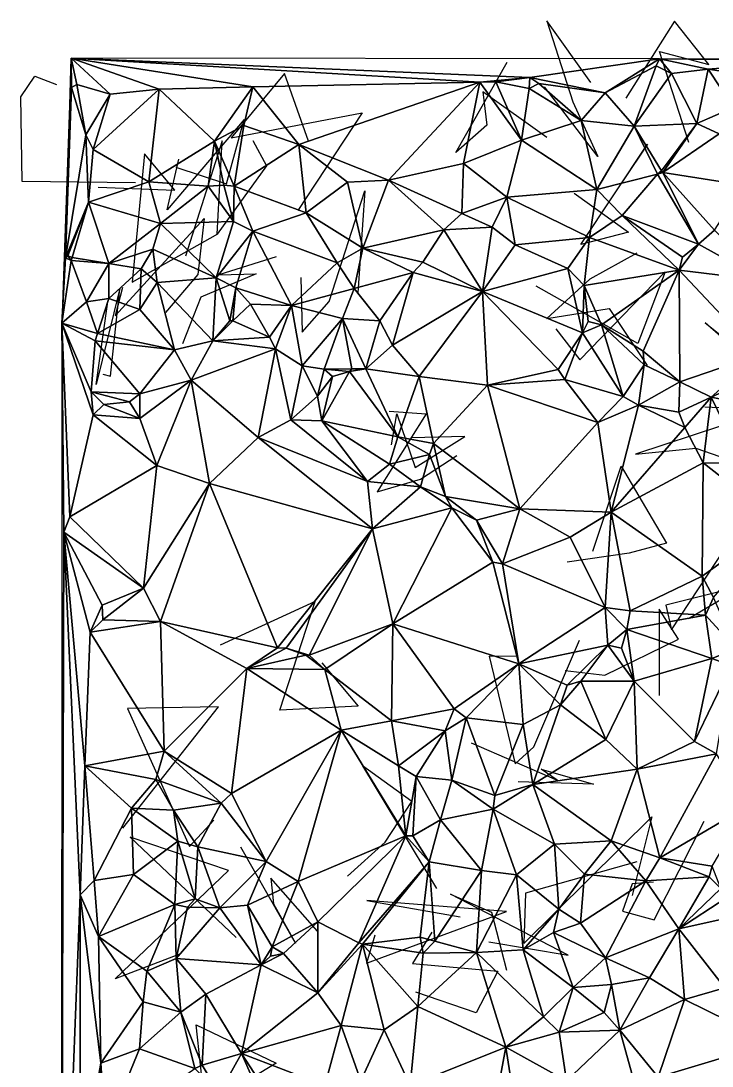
# Model space of a CAD drawing. Header units: metres. Extents: x -15.5 to 15.6, y -15.7 to 15.6.
# Drawn here: x -15.53 to -6.13, y 1.29 to 15.49 of the extents above; entities that cross this region are included whole.
import ezdxf

# ---------------------------------------------------------------- set-up
doc = ezdxf.new("R2010")
doc.units = ezdxf.units.M
doc.layers.add('CRACKS', color=1, linetype='Continuous')
doc.layers.add('STREET_MESH', color=7, linetype='Continuous')

msp = doc.modelspace()

# ---------------------------------------------------------------- linework, layer by layer
at = {"layer": 'CRACKS'}
for points in [[(-7.775, 14.655, 0.1), (-8.373, 15.493, 0.1), (-8.021, 14.392, 0.1), (-7.679, 13.652, 0.1), (-8.407, 14.595, 0.1)], [(-6.444, 13.841, 0.1), (-6.842, 15.076, 0.1), (-6.17, 14.902, 0.1), (-6.637, 15.488, 0.1), (-7.299, 14.441, 0.1)], [(-8.374, 13.91, 0.1), (-9.244, 14.527, 0.1), (-9.192, 14.076, 0.1), (-9.612, 13.705, 0.1), (-8.915, 14.933, 0.1)], [(-11.614, 13.86, 0.1), (-11.94, 14.779, 0.1), (-12.667, 13.905, 0.1), (-10.887, 14.243, 0.1), (-11.762, 12.914, 0.1)], [(-13.967, 13.291, 0.1), (-15.509, 13.309, 0.1), (-15.527, 14.461, 0.1), (-15.336, 14.74, 0.1), (-15.04, 14.629, 0.1)], [(-13.419, 13.504, 0.1), (-12.731, 13.279, 0.1), (-12.492, 14.154, 0.1), (-13.537, 12.923, 0.1), (-13.379, 13.613, 0.1)], [(-12.371, 13.868, 0.1), (-12.185, 13.523, 0.1), (-12.859, 12.595, 0.1), (-12.79, 13.864, 0.1), (-13.289, 12.294, 0.1)], [(-8.002, 13.151, 0.1), (-7.261, 12.621, 0.1), (-7.911, 12.452, 0.1), (-7.007, 13.818, 0.1), (-7.346, 13.308, 0.1)], [(-14.475, 13.232, 0.1), (-13.435, 13.194, 0.1), (-13.844, 13.685, 0.1), (-14.011, 11.943, 0.1), (-12.847, 12.597, 0.1)], [(-11.72, 12.007, 0.1), (-11.701, 11.262, 0.1), (-11.332, 11.679, 0.1), (-10.849, 13.183, 0.1), (-10.942, 11.796, 0.1)], [(-14.143, 11.871, 0.1), (-14.245, 11.485, 0.1), (-13.035, 12.808, 0.1), (-13.12, 12.046, 0.1), (-13.558, 11.529, 0.1)], [(-12.056, 12.286, 0.1), (-12.836, 12.043, 0.1), (-12.326, 12.055, 0.1), (-13.079, 11.736, 0.1), (-13.33, 11.104, 0.1)], [(-7.151, 12.337, 0.1), (-7.791, 11.982, 0.1), (-8.373, 11.448, 0.1), (-7.524, 11.584, 0.1), (-7.008, 10.807, 0.1)], [(-8.25, 11.308, 0.1), (-7.925, 10.884, 0.1), (-6.763, 12.08, 0.1), (-7.137, 11.109, 0.1), (-8.521, 11.886, 0.1)], [(-14.412, 10.691, 0.1), (-14.31, 10.664, 0.1), (-14.18, 11.855, 0.1), (-14.501, 10.552, 0.1), (-14.35, 11.644, 0.1)], [(-6.223, 10.248, 0.1), (-4.837, 10.186, 0.1), (-6.219, 11.388, 0.1), (-5.004, 10.424, 0.1), (-5.064, 10.945, 0.1)], [(-5.985, 9.993, 0.1), (-7.167, 9.604, 0.1), (-6.347, 9.685, 0.1), (-6.021, 9.572, 0.1), (-5.843, 10.84, 0.1)], [(-10.517, 10.187, 0.1), (-10.014, 10.151, 0.1), (-10.682, 9.092, 0.1), (-10.093, 9.266, 0.1), (-9.599, 9.587, 0.1)], [(-10.486, 9.732, 0.1), (-10.413, 10.152, 0.1), (-10.166, 9.421, 0.1), (-9.488, 9.846, 0.1), (-10.215, 9.827, 0.1)], [(-7.747, 8.285, 0.1), (-7.365, 9.441, 0.1), (-6.748, 8.396, 0.1), (-7.253, 8.259, 0.1), (-8.098, 8.138, 0.1)], [(-6.446, 7.372, 0.1), (-5.684, 7.819, 0.1), (-6.756, 7.551, 0.1), (-6.679, 7.218, 0.1), (-5.578, 8.89, 0.1)], [(-11.434, 6.767, 0.1), (-10.939, 6.18, 0.1), (-12.004, 6.126, 0.1), (-11.526, 7.602, 0.1), (-12.816, 7.008, 0.1)], [(-8.126, 6.664, 0.1), (-7.587, 6.602, 0.1), (-6.585, 7.088, 0.1), (-6.844, 7.498, 0.1), (-6.847, 6.325, 0.1)], [(-8.784, 6.855, 0.1), (-9.156, 6.857, 0.1), (-8.804, 5.394, 0.1), (-8.549, 5.627, 0.1), (-7.93, 7.078, 0.1)], [(-14.141, 4.522, 0.1), (-12.837, 6.169, 0.1), (-14.076, 6.147, 0.1), (-13.234, 4.271, 0.1), (-12.902, 4.631, 0.1)], [(-9.405, 5.682, 0.1), (-8.233, 5.175, 0.1), (-8.452, 5.321, 0.1), (-7.737, 5.119, 0.1), (-8.763, 5.152, 0.1)], [(-11.087, 3.869, 0.1), (-10.572, 4.329, 0.1), (-10.21, 4.882, 0.1), (-10.879, 5.367, 0.1), (-9.875, 3.699, 0.1)], [(-7.149, 4.065, 0.1), (-8.666, 3.637, 0.1), (-8.686, 2.954, 0.1), (-6.947, 4.674, 0.1), (-7.213, 3.604, 0.1)], [(-6.924, 3.786, 0.1), (-7.215, 3.765, 0.1), (-7.345, 3.393, 0.1), (-6.916, 3.277, 0.1), (-6.234, 4.615, 0.1)], [(-13.354, 2.813, 0.1), (-14.244, 2.471, 0.1), (-12.702, 3.946, 0.1), (-14.041, 4.399, 0.1), (-12.599, 3.036, 0.1)], [(-11.494, 3.12, 0.1), (-12.127, 3.843, 0.1), (-12.091, 3.494, 0.1), (-11.793, 2.958, 0.1), (-12.535, 4.262, 0.1)], [(-9.161, 2.978, 0.1), (-8.083, 2.796, 0.1), (-9.683, 3.626, 0.1), (-9.125, 3.379, 0.1), (-8.922, 2.589, 0.1)], [(-10.714, 3.067, 0.1), (-10.826, 2.685, 0.1), (-8.921, 3.39, 0.1), (-10.82, 3.538, 0.1), (-9.552, 3.314, 0.1)], [(-9.94, 3.107, 0.1), (-10.201, 2.68, 0.1), (-9.042, 2.579, 0.1), (-9.337, 2.011, 0.1), (-10.156, 2.293, 0.1)], [(-12.977, 0.043, 0.1), (-13.026, 0.76, 0.1), (-13.144, 1.846, 0.1), (-12.053, 1.329, 0.1), (-13.084, 0.701, 0.1)]]:
    msp.add_polyline3d(points, dxfattribs=at)
at = {"layer": 'STREET_MESH'}
for points in [[(-14.968, 11.385), (-14.918, 12.272), (-14.843, 14.988)], [(-14.918, 12.272), (-14.839, 14.588), (-14.843, 14.988)], [(-12.373, 14.598), (-9.287, 14.662), (-14.843, 14.988)], [(-8.607, 14.724), (-6.843, 14.979), (-14.843, 14.988)], [(-9.287, 14.662), (-8.607, 14.724), (-14.843, 14.988)], [(-14.839, 14.588), (-14.766, 14.63), (-14.843, 14.988)], [(-13.646, 14.566), (-12.373, 14.598), (-14.843, 14.988)], [(-14.766, 14.63), (-14.314, 14.497), (-14.843, 14.988)], [(-14.314, 14.497), (-13.646, 14.566), (-14.843, 14.988)], [(-8.607, 14.724), (-7.582, 14.514), (-6.843, 14.979)], [(-6.843, 14.979), (-7.582, 14.514), (-6.885, 14.883)], [(-6.68, 14.778), (-6.843, 14.979), (-6.885, 14.883)], [(-6.843, 14.979), (3.241, 14.945), (5.416, 14.96)], [(-6.181, 14.836), (-4.71, 14.953), (-6.843, 14.979)], [(-4.71, 14.953), (3.241, 14.945), (-6.843, 14.979)], [(-6.68, 14.778), (-6.181, 14.836), (-6.843, 14.979)], [(-5.764, 14.772), (-4.71, 14.953), (-6.181, 14.836)], [(-7.582, 14.514), (-7.184, 14.063), (-6.885, 14.883)], [(-7.184, 14.063), (-6.68, 14.778), (-6.885, 14.883)], [(-6.335, 14.098), (-6.68, 14.778), (-7.184, 14.063)], [(-6.68, 14.778), (-6.335, 14.098), (-6.181, 14.836)], [(-6.335, 14.098), (-5.833, 14.316), (-6.181, 14.836)], [(-5.833, 14.316), (-5.764, 14.772), (-6.181, 14.836)], [(-12.373, 14.598), (-11.745, 13.813), (-9.287, 14.662)], [(-11.745, 13.813), (-10.527, 13.327), (-9.287, 14.662)], [(-10.527, 13.327), (-9.508, 13.554), (-9.287, 14.662)], [(-9.508, 13.554), (-8.719, 13.87), (-9.287, 14.662)], [(-9.069, 14.666), (-8.607, 14.724), (-9.287, 14.662)], [(-8.719, 13.87), (-9.069, 14.666), (-9.287, 14.662)], [(-9.069, 14.666), (-8.612, 14.575), (-8.607, 14.724)], [(-8.612, 14.575), (-9.069, 14.666), (-8.719, 13.87)], [(-8.612, 14.575), (-8.484, 14.641), (-8.607, 14.724)], [(-8.484, 14.641), (-8.612, 14.575), (-7.906, 14.137)], [(-8.607, 14.724), (-8.484, 14.641), (-7.582, 14.514)], [(-7.582, 14.514), (-8.484, 14.641), (-7.906, 14.137)], [(-14.644, 13.942), (-14.839, 14.588), (-14.918, 12.272)], [(-14.839, 14.588), (-14.644, 13.942), (-14.766, 14.63)], [(-14.644, 13.942), (-14.314, 14.497), (-14.766, 14.63)], [(-14.314, 14.497), (-14.644, 13.942), (-14.543, 13.747)], [(-13.786, 13.306), (-13.646, 14.566), (-14.543, 13.747)], [(-13.646, 14.566), (-14.314, 14.497), (-14.543, 13.747)], [(-13.786, 13.306), (-12.895, 13.858), (-13.646, 14.566)], [(-13.646, 14.566), (-12.895, 13.858), (-12.373, 14.598)], [(-12.895, 13.858), (-12.495, 14.072), (-12.373, 14.598)], [(-12.495, 14.072), (-11.745, 13.813), (-12.373, 14.598)], [(-8.612, 14.575), (-8.719, 13.87), (-7.906, 14.137)], [(-7.184, 14.063), (-7.582, 14.514), (-7.906, 14.137)], [(-5.833, 14.316), (-6.335, 14.098), (-6.031, 13.959)], [(-12.895, 13.858), (-12.625, 13.246), (-12.495, 14.072)], [(-12.625, 13.246), (-11.745, 13.813), (-12.495, 14.072)], [(-8.719, 13.87), (-7.695, 13.202), (-7.906, 14.137)], [(-7.695, 13.202), (-7.184, 14.063), (-7.906, 14.137)], [(-6.816, 13.455), (-6.335, 14.098), (-7.184, 14.063)], [(-6.335, 14.098), (-6.816, 13.455), (-6.795, 13.434)], [(-6.335, 14.098), (-6.795, 13.434), (-6.031, 13.959)], [(-14.607, 13.027), (-14.644, 13.942), (-14.918, 12.272)], [(-14.644, 13.942), (-14.607, 13.027), (-14.543, 13.747)], [(-7.695, 13.202), (-6.868, 13.408), (-7.184, 14.063)], [(-6.868, 13.408), (-6.816, 13.455), (-7.184, 14.063)], [(-6.795, 13.434), (-5.701, 13.26), (-6.031, 13.959)], [(-12.895, 13.858), (-13.786, 13.306), (-12.978, 13.247)], [(-12.766, 13.262), (-12.895, 13.858), (-12.978, 13.247)], [(-12.895, 13.858), (-12.766, 13.262), (-12.625, 13.246)], [(-12.625, 13.246), (-11.648, 12.882), (-11.745, 13.813)], [(-11.648, 12.882), (-11.084, 13.299), (-11.745, 13.813)], [(-11.084, 13.299), (-10.527, 13.327), (-11.745, 13.813)], [(-8.92, 13.095), (-8.719, 13.87), (-9.508, 13.554)], [(-7.695, 13.202), (-8.719, 13.87), (-8.92, 13.095)], [(-14.607, 13.027), (-13.786, 13.306), (-14.543, 13.747)], [(-10.527, 13.327), (-9.53, 12.877), (-9.508, 13.554)], [(-9.53, 12.877), (-8.92, 13.095), (-9.508, 13.554)], [(-6.868, 13.408), (-7.695, 13.202), (-7.351, 12.846)], [(-6.311, 12.459), (-6.868, 13.408), (-7.351, 12.846)], [(-6.816, 13.455), (-6.868, 13.408), (-6.795, 13.434)], [(-6.868, 13.408), (-6.311, 12.459), (-6.795, 13.434)], [(-6.311, 12.459), (-6.093, 12.647), (-6.795, 13.434)], [(-6.093, 12.647), (-5.701, 13.26), (-6.795, 13.434)], [(-13.626, 12.741), (-13.786, 13.306), (-14.607, 13.027)], [(-13.786, 13.306), (-13.626, 12.741), (-12.978, 13.247)], [(-13.626, 12.741), (-12.633, 12.768), (-12.978, 13.247)], [(-12.633, 12.768), (-12.766, 13.262), (-12.978, 13.247)], [(-12.625, 13.246), (-12.766, 13.262), (-12.633, 12.768)], [(-12.374, 12.635), (-12.625, 13.246), (-12.633, 12.768)], [(-12.374, 12.635), (-11.648, 12.882), (-12.625, 13.246)], [(-11.648, 12.882), (-10.875, 12.403), (-11.084, 13.299)], [(-10.875, 12.403), (-10.527, 13.327), (-11.084, 13.299)], [(-10.527, 13.327), (-10.875, 12.403), (-9.775, 12.653)], [(-9.53, 12.877), (-10.527, 13.327), (-9.775, 12.653)], [(-9.53, 12.877), (-9.118, 12.688), (-8.92, 13.095)], [(-9.118, 12.688), (-8.806, 12.45), (-8.92, 13.095)], [(-7.794, 12.549), (-7.695, 13.202), (-8.92, 13.095)], [(-8.806, 12.45), (-7.794, 12.549), (-8.92, 13.095)], [(-7.695, 13.202), (-7.794, 12.549), (-7.351, 12.846)], [(-14.607, 13.027), (-14.918, 12.272), (-14.889, 12.3)], [(-14.828, 12.276), (-14.607, 13.027), (-14.889, 12.3)], [(-14.607, 13.027), (-14.828, 12.276), (-14.33, 12.197)], [(-13.626, 12.741), (-14.607, 13.027), (-14.33, 12.197)], [(-12.374, 12.635), (-11.227, 12.205), (-11.648, 12.882)], [(-11.227, 12.205), (-10.875, 12.403), (-11.648, 12.882)], [(-9.118, 12.688), (-9.53, 12.877), (-9.775, 12.653)], [(-7.794, 12.549), (-6.574, 12.106), (-7.351, 12.846)], [(-6.528, 12.282), (-6.311, 12.459), (-7.351, 12.846)], [(-6.574, 12.106), (-6.528, 12.282), (-7.351, 12.846)], [(-13.731, 12.389), (-13.626, 12.741), (-14.33, 12.197)], [(-13.626, 12.741), (-13.731, 12.389), (-12.869, 11.999)], [(-13.626, 12.741), (-12.869, 11.999), (-12.633, 12.768)], [(-12.869, 11.999), (-12.374, 12.635), (-12.633, 12.768)], [(-10.875, 12.403), (-10.058, 12.214), (-9.775, 12.653)], [(-10.058, 12.214), (-9.25, 11.814), (-9.775, 12.653)], [(-9.25, 11.814), (-9.118, 12.688), (-9.775, 12.653)], [(-9.118, 12.688), (-9.25, 11.814), (-8.806, 12.45)], [(-6.093, 12.647), (-6.311, 12.459), (-5.42, 11.966)], [(-12.374, 12.635), (-12.869, 11.999), (-12.602, 11.867)], [(-11.848, 11.626), (-12.374, 12.635), (-12.602, 11.867)], [(-11.848, 11.626), (-11.227, 12.205), (-12.374, 12.635)], [(-8.806, 12.45), (-8.088, 12.129), (-7.794, 12.549)], [(-8.088, 12.129), (-7.867, 11.896), (-7.794, 12.549)], [(-7.867, 11.896), (-6.574, 12.106), (-7.794, 12.549)], [(-13.892, 12.121), (-13.731, 12.389), (-14.33, 12.197)], [(-13.731, 12.389), (-13.892, 12.121), (-13.674, 11.938)], [(-12.869, 11.999), (-13.731, 12.389), (-13.674, 11.938)], [(-11.227, 12.205), (-10.993, 11.855), (-10.875, 12.403)], [(-10.993, 11.855), (-10.192, 12.073), (-10.875, 12.403)], [(-10.192, 12.073), (-10.058, 12.214), (-10.875, 12.403)], [(-9.25, 11.814), (-8.088, 12.129), (-8.806, 12.45)], [(-6.311, 12.459), (-6.574, 12.106), (-5.42, 11.966)], [(-6.574, 12.106), (-6.311, 12.459), (-6.528, 12.282)], [(-14.968, 11.385), (-14.843, 12.236), (-14.918, 12.272)], [(-14.635, 11.675), (-14.843, 12.236), (-14.968, 11.385)], [(-14.918, 12.272), (-14.843, 12.236), (-14.889, 12.3)], [(-14.843, 12.236), (-14.828, 12.276), (-14.889, 12.3)], [(-14.828, 12.276), (-14.843, 12.236), (-14.33, 12.197)], [(-14.843, 12.236), (-14.635, 11.675), (-14.33, 12.197)], [(-14.33, 12.197), (-14.635, 11.675), (-14.331, 11.72)], [(-13.892, 12.121), (-14.33, 12.197), (-14.331, 11.72)], [(-13.911, 11.571), (-13.892, 12.121), (-14.331, 11.72)], [(-13.892, 12.121), (-13.911, 11.571), (-13.674, 11.938)], [(-10.993, 11.855), (-11.227, 12.205), (-11.848, 11.626)], [(-10.058, 12.214), (-10.192, 12.073), (-9.25, 11.814)], [(-8.088, 12.129), (-9.25, 11.814), (-7.89, 11.251)], [(-7.867, 11.896), (-8.088, 12.129), (-7.89, 11.251)], [(-6.574, 12.106), (-7.867, 11.896), (-7.631, 11.36)], [(-7.064, 11.005), (-6.574, 12.106), (-7.631, 11.36)], [(-6.574, 12.106), (-7.064, 11.005), (-6.564, 10.589)], [(-6.574, 12.106), (-5.491, 10.956), (-5.42, 11.966)], [(-5.491, 10.956), (-6.574, 12.106), (-6.564, 10.589)], [(-13.911, 11.571), (-13.438, 11.021), (-13.674, 11.938)], [(-12.914, 11.145), (-12.869, 11.999), (-13.674, 11.938)], [(-13.438, 11.021), (-12.914, 11.145), (-13.674, 11.938)], [(-12.914, 11.145), (-12.683, 11.418), (-12.869, 11.999)], [(-12.869, 11.999), (-12.683, 11.418), (-12.602, 11.867)], [(-10.192, 12.073), (-10.993, 11.855), (-10.643, 11.417)], [(-10.192, 12.073), (-10.643, 11.417), (-10.474, 11.085)], [(-10.192, 12.073), (-10.474, 11.085), (-9.25, 11.814)], [(-12.683, 11.418), (-12.644, 11.416), (-12.602, 11.867)], [(-12.644, 11.416), (-12.402, 11.641), (-12.602, 11.867)], [(-12.402, 11.641), (-11.848, 11.626), (-12.602, 11.867)], [(-10.993, 11.855), (-11.848, 11.626), (-11.153, 11.45)], [(-10.643, 11.417), (-10.993, 11.855), (-11.153, 11.45)], [(-9.25, 11.814), (-10.474, 11.085), (-10.109, 10.659)], [(-9.182, 10.542), (-9.25, 11.814), (-10.109, 10.659)], [(-9.25, 11.814), (-8.219, 10.756), (-7.89, 11.251)], [(-8.219, 10.756), (-9.25, 11.814), (-9.182, 10.542)], [(-7.814, 11.406), (-7.867, 11.896), (-7.89, 11.251)], [(-7.867, 11.896), (-7.814, 11.406), (-7.631, 11.36)], [(-14.483, 11.244), (-14.635, 11.675), (-14.968, 11.385)], [(-14.635, 11.675), (-14.483, 11.244), (-14.331, 11.72)], [(-14.483, 11.244), (-13.911, 11.571), (-14.331, 11.72)], [(-14.483, 11.244), (-13.438, 11.021), (-13.911, 11.571)], [(-12.644, 11.416), (-12.146, 11.194), (-12.402, 11.641)], [(-12.146, 11.194), (-11.848, 11.626), (-12.402, 11.641)], [(-12.146, 11.194), (-12.064, 11.037), (-11.848, 11.626)], [(-11.848, 11.626), (-12.064, 11.037), (-11.699, 10.804)], [(-11.153, 11.45), (-11.848, 11.626), (-11.699, 10.804)], [(-14.941, 8.546), (-14.968, 11.385), (-14.972, -2.91)], [(-14.515, 11.144), (-14.968, 11.385), (-14.571, 10.451)], [(-14.968, 11.385), (-14.544, 10.138), (-14.571, 10.451)], [(-14.968, 11.385), (-14.862, 8.752), (-14.544, 10.138)], [(-14.862, 8.752), (-14.968, 11.385), (-14.941, 8.546)], [(-14.483, 11.244), (-14.968, 11.385), (-14.515, 11.144)], [(-12.644, 11.416), (-12.683, 11.418), (-12.914, 11.145)], [(-12.146, 11.194), (-12.644, 11.416), (-12.914, 11.145)], [(-11.4, 10.761), (-11.153, 11.45), (-11.699, 10.804)], [(-11.4, 10.761), (-11.026, 10.766), (-11.153, 11.45)], [(-10.836, 10.766), (-10.643, 11.417), (-11.153, 11.45)], [(-11.026, 10.766), (-10.836, 10.766), (-11.153, 11.45)], [(-10.643, 11.417), (-10.836, 10.766), (-10.474, 11.085)], [(-7.631, 11.36), (-7.814, 11.406), (-7.89, 11.251)], [(-13.438, 11.021), (-14.483, 11.244), (-14.515, 11.144)], [(-8.219, 10.756), (-8.127, 10.619), (-7.89, 11.251)], [(-8.127, 10.619), (-7.334, 10.39), (-7.89, 11.251)], [(-7.334, 10.39), (-7.631, 11.36), (-7.89, 11.251)], [(-7.334, 10.39), (-7.05, 10.816), (-7.631, 11.36)], [(-7.05, 10.816), (-7.064, 11.005), (-7.631, 11.36)], [(-13.909, 10.426), (-14.515, 11.144), (-14.571, 10.451)], [(-13.909, 10.426), (-13.438, 11.021), (-14.515, 11.144)], [(-13.438, 11.021), (-13.211, 10.61), (-12.914, 11.145)], [(-13.211, 10.61), (-12.064, 11.037), (-12.914, 11.145)], [(-12.064, 11.037), (-12.146, 11.194), (-12.914, 11.145)], [(-10.474, 11.085), (-10.836, 10.766), (-10.109, 10.659)], [(-13.211, 10.61), (-13.438, 11.021), (-13.909, 10.426)], [(-12.064, 11.037), (-13.211, 10.61), (-12.3, 9.829)], [(-12.064, 11.037), (-12.3, 9.829), (-11.857, 10.07)], [(-12.064, 11.037), (-11.857, 10.07), (-11.699, 10.804)], [(-7.064, 11.005), (-7.05, 10.816), (-6.564, 10.589)], [(-6.137, 10.379), (-5.491, 10.956), (-6.564, 10.589)], [(-6.137, 10.379), (-5.485, 10.679), (-5.491, 10.956)], [(-11.857, 10.07), (-11.495, 10.391), (-11.699, 10.804)], [(-11.495, 10.391), (-11.4, 10.761), (-11.699, 10.804)], [(-7.05, 10.816), (-7.334, 10.39), (-7.126, 10.269)], [(-7.05, 10.816), (-7.126, 10.269), (-6.564, 10.589)], [(-11.4, 10.761), (-11.495, 10.391), (-11.29, 10.658)], [(-11.495, 10.391), (-11.432, 10.055), (-11.29, 10.658)], [(-11.058, 10.727), (-11.432, 10.055), (-10.398, 9.841)], [(-11.432, 10.055), (-11.058, 10.727), (-11.29, 10.658)], [(-11.058, 10.727), (-11.026, 10.766), (-11.4, 10.761)], [(-11.058, 10.727), (-11.4, 10.761), (-11.29, 10.658)], [(-10.836, 10.766), (-11.058, 10.727), (-10.398, 9.841)], [(-11.026, 10.766), (-11.058, 10.727), (-10.836, 10.766)], [(-10.836, 10.766), (-10.398, 9.841), (-10.109, 10.659)], [(-10.398, 9.841), (-9.917, 9.747), (-10.109, 10.659)], [(-9.917, 9.747), (-9.182, 10.542), (-10.109, 10.659)], [(-8.127, 10.619), (-8.219, 10.756), (-9.182, 10.542)], [(-5.485, 10.679), (-6.137, 10.379), (-5.599, 10.272)], [(-13.907, 10.087), (-13.211, 10.61), (-13.909, 10.426)], [(-13.211, 10.61), (-13.907, 10.087), (-13.678, 9.449)], [(-12.961, 9.206), (-13.211, 10.61), (-13.678, 9.449)], [(-12.3, 9.829), (-13.211, 10.61), (-12.961, 9.206)], [(-9.182, 10.542), (-9.917, 9.747), (-8.739, 8.86)], [(-7.682, 10.035), (-8.127, 10.619), (-9.182, 10.542)], [(-7.682, 10.035), (-9.182, 10.542), (-8.739, 8.86)], [(-7.334, 10.39), (-8.127, 10.619), (-7.682, 10.035)], [(-7.126, 10.269), (-6.579, 10.175), (-6.564, 10.589)], [(-6.579, 10.175), (-6.137, 10.379), (-6.564, 10.589)], [(-14.571, 10.451), (-14.544, 10.138), (-14.398, 10.277)], [(-14.051, 10.317), (-14.571, 10.451), (-14.398, 10.277)], [(-14.051, 10.317), (-13.909, 10.426), (-14.571, 10.451)], [(-14.051, 10.317), (-13.907, 10.087), (-13.909, 10.426)], [(-11.432, 10.055), (-11.495, 10.391), (-11.857, 10.07)], [(-7.126, 10.269), (-7.334, 10.39), (-7.682, 10.035)], [(-6.137, 10.379), (-6.579, 10.175), (-6.496, 9.966)], [(-6.25, 9.488), (-6.137, 10.379), (-6.496, 9.966)], [(-6.137, 10.379), (-6.25, 9.488), (-5.698, 9.477)], [(-5.599, 10.272), (-6.137, 10.379), (-5.698, 9.477)], [(-14.544, 10.138), (-13.907, 10.087), (-14.398, 10.277)], [(-13.907, 10.087), (-14.051, 10.317), (-14.398, 10.277)], [(-7.126, 10.269), (-7.682, 10.035), (-7.498, 8.814)], [(-7.126, 10.269), (-7.498, 8.814), (-6.496, 9.966)], [(-6.579, 10.175), (-7.126, 10.269), (-6.496, 9.966)], [(-14.544, 10.138), (-14.862, 8.752), (-13.678, 9.449)], [(-13.907, 10.087), (-14.544, 10.138), (-13.678, 9.449)], [(-12.3, 9.829), (-10.812, 9.233), (-11.857, 10.07)], [(-10.812, 9.233), (-11.432, 10.055), (-11.857, 10.07)], [(-10.513, 9.468), (-11.432, 10.055), (-10.812, 9.233)], [(-10.398, 9.841), (-11.432, 10.055), (-10.513, 9.468)], [(-7.498, 8.814), (-7.682, 10.035), (-8.739, 8.86)], [(-7.498, 8.814), (-6.25, 9.488), (-6.496, 9.966)], [(-10.747, 8.59), (-12.3, 9.829), (-12.961, 9.206)], [(-10.812, 9.233), (-12.3, 9.829), (-10.747, 8.59)], [(-10.398, 9.841), (-10.513, 9.468), (-9.97, 9.6)], [(-9.917, 9.747), (-10.398, 9.841), (-9.97, 9.6)], [(-9.751, 9.029), (-9.917, 9.747), (-9.97, 9.6)], [(-9.917, 9.747), (-9.751, 9.029), (-8.739, 8.86)], [(-10.513, 9.468), (-10.09, 9.159), (-9.97, 9.6)], [(-10.09, 9.159), (-9.751, 9.029), (-9.97, 9.6)], [(-14.862, 8.752), (-13.86, 7.782), (-13.678, 9.449)], [(-13.86, 7.782), (-12.961, 9.206), (-13.678, 9.449)], [(-10.09, 9.159), (-10.513, 9.468), (-10.812, 9.233)], [(-6.263, 7.947), (-6.25, 9.488), (-7.498, 8.814)], [(-6.25, 9.488), (-6.263, 7.947), (-5.227, 8.69)], [(-6.25, 9.488), (-5.227, 8.69), (-5.698, 9.477)], [(-12.961, 9.206), (-13.86, 7.782), (-13.629, 7.329)], [(-12.035, 6.974), (-12.961, 9.206), (-13.629, 7.329)], [(-12.035, 6.974), (-10.747, 8.59), (-12.961, 9.206)], [(-10.09, 9.159), (-10.812, 9.233), (-10.747, 8.59)], [(-9.666, 8.876), (-10.09, 9.159), (-10.747, 8.59)], [(-9.751, 9.029), (-10.09, 9.159), (-9.666, 8.876)], [(-9.751, 9.029), (-9.331, 8.709), (-8.739, 8.86)], [(-9.331, 8.709), (-9.751, 9.029), (-9.666, 8.876)], [(-10.47, 7.296), (-9.666, 8.876), (-10.747, 8.59)], [(-9.108, 8.135), (-9.666, 8.876), (-10.47, 7.296)], [(-9.108, 8.135), (-9.331, 8.709), (-9.666, 8.876)], [(-9.331, 8.709), (-8.978, 8.115), (-8.739, 8.86)], [(-8.978, 8.115), (-8.056, 8.478), (-8.739, 8.86)], [(-8.056, 8.478), (-7.498, 8.814), (-8.739, 8.86)], [(-8.056, 8.478), (-7.582, 7.52), (-7.498, 8.814)], [(-7.582, 7.52), (-7.239, 7.473), (-7.498, 8.814)], [(-7.239, 7.473), (-6.263, 7.947), (-7.498, 8.814)], [(-13.86, 7.782), (-14.862, 8.752), (-14.941, 8.546)], [(-8.978, 8.115), (-9.331, 8.709), (-9.108, 8.135)], [(-6.263, 7.947), (-6.105, 7.657), (-5.227, 8.69)], [(-14.72, 3.617), (-14.941, 8.546), (-14.972, -2.91)], [(-14.584, 7.187), (-14.941, 8.546), (-14.655, 5.369)], [(-14.941, 8.546), (-14.72, 3.617), (-14.655, 5.369)], [(-14.419, 7.553), (-13.86, 7.782), (-14.941, 8.546)], [(-14.419, 7.553), (-14.941, 8.546), (-14.584, 7.187)], [(-12.035, 6.974), (-11.919, 6.968), (-10.747, 8.59)], [(-10.747, 8.59), (-11.919, 6.968), (-11.605, 6.873)], [(-10.47, 7.296), (-10.747, 8.59), (-11.605, 6.873)], [(-8.056, 8.478), (-8.978, 8.115), (-7.582, 7.52)], [(-8.754, 6.756), (-9.108, 8.135), (-10.47, 7.296)], [(-8.978, 8.115), (-9.108, 8.135), (-8.754, 6.756)], [(-8.978, 8.115), (-8.754, 6.756), (-7.582, 7.52)], [(-6.263, 7.947), (-7.239, 7.473), (-6.218, 7.415)], [(-6.105, 7.657), (-6.263, 7.947), (-6.218, 7.415)], [(-13.86, 7.782), (-14.419, 7.553), (-14.41, 7.354)], [(-13.86, 7.782), (-14.41, 7.354), (-13.629, 7.329)], [(-14.41, 7.354), (-14.419, 7.553), (-14.584, 7.187)], [(-5.799, 6.959), (-6.105, 7.657), (-6.218, 7.415)], [(-8.754, 6.756), (-7.546, 7.01), (-7.582, 7.52)], [(-7.284, 7.22), (-7.239, 7.473), (-7.582, 7.52)], [(-7.546, 7.01), (-7.284, 7.22), (-7.582, 7.52)], [(-7.239, 7.473), (-7.284, 7.22), (-6.218, 7.415)], [(-7.284, 7.22), (-6.128, 6.828), (-6.218, 7.415)], [(-6.128, 6.828), (-5.799, 6.959), (-6.218, 7.415)], [(-14.41, 7.354), (-14.584, 7.187), (-13.629, 7.329)], [(-14.584, 7.187), (-13.576, 5.566), (-13.629, 7.329)], [(-12.454, 6.692), (-12.035, 6.974), (-13.629, 7.329)], [(-13.576, 5.566), (-12.454, 6.692), (-13.629, 7.329)], [(-11.395, 6.677), (-10.47, 7.296), (-11.605, 6.873)], [(-10.47, 7.296), (-11.395, 6.677), (-10.487, 5.979)], [(-9.634, 6.144), (-10.47, 7.296), (-10.487, 5.979)], [(-8.754, 6.756), (-10.47, 7.296), (-9.634, 6.144)], [(-13.576, 5.566), (-14.584, 7.187), (-14.655, 5.369)], [(-7.546, 7.01), (-7.357, 6.969), (-7.284, 7.22)], [(-7.357, 6.969), (-7.185, 6.521), (-7.284, 7.22)], [(-7.284, 7.22), (-7.185, 6.521), (-6.128, 6.828)], [(-11.919, 6.968), (-12.035, 6.974), (-12.454, 6.692)], [(-11.653, 6.872), (-11.919, 6.968), (-12.454, 6.692)], [(-11.919, 6.968), (-11.653, 6.872), (-11.605, 6.873)], [(-8.098, 6.466), (-7.546, 7.01), (-8.754, 6.756)], [(-8.098, 6.466), (-7.911, 6.517), (-7.546, 7.01)], [(-7.546, 7.01), (-7.911, 6.517), (-7.185, 6.521)], [(-7.357, 6.969), (-7.546, 7.01), (-7.185, 6.521)], [(-11.395, 6.677), (-11.653, 6.872), (-12.454, 6.692)], [(-11.653, 6.872), (-11.395, 6.677), (-11.605, 6.873)], [(-6.128, 6.828), (-7.185, 6.521), (-6.366, 5.698)], [(-5.866, 6.734), (-6.128, 6.828), (-6.366, 5.698)], [(-5.799, 6.959), (-6.128, 6.828), (-5.866, 6.734)], [(-13.576, 5.566), (-12.662, 4.991), (-12.454, 6.692)], [(-12.454, 6.692), (-12.662, 4.991), (-11.172, 5.853)], [(-11.395, 6.677), (-12.454, 6.692), (-11.172, 5.853)], [(-11.395, 6.677), (-11.172, 5.853), (-10.487, 5.979)], [(-9.469, 6.021), (-8.754, 6.756), (-9.634, 6.144)], [(-9.469, 6.021), (-8.697, 5.932), (-8.754, 6.756)], [(-8.754, 6.756), (-8.697, 5.932), (-8.19, 6.199)], [(-8.098, 6.466), (-8.754, 6.756), (-8.19, 6.199)], [(-6.068, 5.531), (-5.866, 6.734), (-6.366, 5.698)], [(-7.911, 6.517), (-8.19, 6.199), (-7.572, 5.724)], [(-7.911, 6.517), (-8.098, 6.466), (-8.19, 6.199)], [(-7.185, 6.521), (-7.911, 6.517), (-7.572, 5.724)], [(-7.145, 5.322), (-7.185, 6.521), (-7.572, 5.724)], [(-7.185, 6.521), (-7.145, 5.322), (-6.366, 5.698)], [(-9.755, 5.845), (-9.634, 6.144), (-10.487, 5.979)], [(-9.755, 5.845), (-9.469, 6.021), (-9.634, 6.144)], [(-8.19, 6.199), (-8.697, 5.932), (-8.565, 5.115)], [(-8.19, 6.199), (-8.565, 5.115), (-7.572, 5.724)], [(-11.172, 5.853), (-10.39, 5.368), (-10.487, 5.979)], [(-10.39, 5.368), (-9.755, 5.845), (-10.487, 5.979)], [(-9.469, 6.021), (-9.755, 5.845), (-9.665, 5.174)], [(-9.079, 4.963), (-9.469, 6.021), (-9.665, 5.174)], [(-8.697, 5.932), (-9.469, 6.021), (-9.079, 4.963)], [(-11.172, 5.853), (-12.662, 4.991), (-12.193, 4.066)], [(-11.756, 3.794), (-11.172, 5.853), (-12.193, 4.066)], [(-11.756, 3.794), (-10.291, 4.418), (-11.172, 5.853)], [(-10.291, 4.418), (-10.39, 5.368), (-11.172, 5.853)], [(-10.15, 5.223), (-9.755, 5.845), (-10.39, 5.368)], [(-9.755, 5.845), (-10.15, 5.223), (-9.665, 5.174)], [(-8.697, 5.932), (-9.079, 4.963), (-8.565, 5.115)], [(-8.565, 5.115), (-7.145, 5.322), (-7.572, 5.724)], [(-7.145, 5.322), (-6.068, 5.531), (-6.366, 5.698)], [(-13.69, 5.183), (-13.576, 5.566), (-14.655, 5.369)], [(-13.69, 5.183), (-12.802, 4.86), (-13.576, 5.566)], [(-13.576, 5.566), (-12.802, 4.86), (-12.662, 4.991)], [(-6.837, 4.117), (-6.068, 5.531), (-7.145, 5.322)], [(-6.068, 5.531), (-6.837, 4.117), (-5.64, 4.82)], [(-14.72, 3.617), (-14.53, 3.81), (-14.655, 5.369)], [(-14.53, 3.81), (-14.021, 4.795), (-14.655, 5.369)], [(-14.021, 4.795), (-13.69, 5.183), (-14.655, 5.369)], [(-10.15, 5.223), (-10.39, 5.368), (-10.291, 4.418)], [(-7.145, 5.322), (-8.565, 5.115), (-7.5, 4.347)], [(-6.837, 4.117), (-7.145, 5.322), (-7.5, 4.347)], [(-13.452, 4.766), (-13.69, 5.183), (-14.021, 4.795)], [(-13.69, 5.183), (-13.452, 4.766), (-12.802, 4.86)], [(-10.197, 4.419), (-10.15, 5.223), (-10.291, 4.418)], [(-10.15, 5.223), (-10.197, 4.419), (-9.82, 4.634)], [(-10.15, 5.223), (-9.82, 4.634), (-9.665, 5.174)], [(-9.665, 5.174), (-9.82, 4.634), (-9.102, 4.78)], [(-9.079, 4.963), (-9.665, 5.174), (-9.102, 4.78)], [(-8.271, 4.302), (-8.565, 5.115), (-9.102, 4.78)], [(-8.565, 5.115), (-9.079, 4.963), (-9.102, 4.78)], [(-8.565, 5.115), (-8.271, 4.302), (-7.5, 4.347)], [(-12.662, 4.991), (-12.802, 4.86), (-12.193, 4.066)], [(-12.802, 4.86), (-13.452, 4.766), (-13.121, 4.267)], [(-12.802, 4.86), (-13.121, 4.267), (-12.193, 4.066)], [(-14.021, 4.795), (-14.53, 3.81), (-13.997, 3.892)], [(-13.392, 4.343), (-14.021, 4.795), (-13.997, 3.892)], [(-13.452, 4.766), (-14.021, 4.795), (-13.392, 4.343)], [(-13.121, 4.267), (-13.452, 4.766), (-13.392, 4.343)], [(-9.82, 4.634), (-9.263, 3.947), (-9.102, 4.78)], [(-9.263, 3.947), (-8.785, 3.885), (-9.102, 4.78)], [(-8.785, 3.885), (-8.271, 4.302), (-9.102, 4.78)], [(-6.837, 4.117), (-6.125, 4.005), (-5.64, 4.82)], [(-9.82, 4.634), (-10.197, 4.419), (-9.975, 4.062)], [(-9.263, 3.947), (-9.82, 4.634), (-9.975, 4.062)], [(-11.756, 3.794), (-11.487, 3.248), (-10.291, 4.418)], [(-11.487, 3.248), (-10.931, 2.961), (-10.291, 4.418)], [(-10.931, 2.961), (-9.975, 4.062), (-10.291, 4.418)], [(-9.975, 4.062), (-10.197, 4.419), (-10.291, 4.418)], [(-13.433, 3.482), (-13.392, 4.343), (-13.997, 3.892)], [(-13.392, 4.343), (-13.433, 3.482), (-13.158, 3.56)], [(-13.121, 4.267), (-13.392, 4.343), (-13.158, 3.56)], [(-13.121, 4.267), (-13.158, 3.56), (-12.823, 3.439)], [(-13.121, 4.267), (-12.823, 3.439), (-12.193, 4.066)], [(-8.21, 3.422), (-8.271, 4.302), (-8.785, 3.885)], [(-8.271, 4.302), (-7.861, 3.894), (-7.5, 4.347)], [(-8.21, 3.422), (-7.861, 3.894), (-8.271, 4.302)], [(-7.861, 3.894), (-7.026, 3.803), (-7.5, 4.347)], [(-7.026, 3.803), (-6.837, 4.117), (-7.5, 4.347)], [(-12.823, 3.439), (-12.443, 3.475), (-12.193, 4.066)], [(-12.443, 3.475), (-11.756, 3.794), (-12.193, 4.066)], [(-10.931, 2.961), (-10.882, 2.945), (-9.975, 4.062)], [(-10.882, 2.945), (-10.098, 3.038), (-9.975, 4.062)], [(-9.975, 4.062), (-10.098, 3.038), (-9.898, 2.987)], [(-9.263, 3.947), (-9.975, 4.062), (-9.898, 2.987)], [(-7.026, 3.803), (-6.168, 3.859), (-6.837, 4.117)], [(-6.168, 3.859), (-6.125, 4.005), (-6.837, 4.117)], [(-6.168, 3.859), (-6.006, 3.7), (-6.125, 4.005)], [(-14.53, 3.81), (-14.472, 3.049), (-13.997, 3.892)], [(-14.472, 3.049), (-13.433, 3.482), (-13.997, 3.892)], [(-9.33, 2.83), (-9.263, 3.947), (-9.898, 2.987)], [(-9.263, 3.947), (-9.33, 2.83), (-8.785, 3.885)], [(-9.33, 2.83), (-8.695, 2.869), (-8.785, 3.885)], [(-8.695, 2.869), (-8.21, 3.422), (-8.785, 3.885)], [(-7.861, 3.894), (-8.21, 3.422), (-7.918, 3.231)], [(-7.026, 3.803), (-7.861, 3.894), (-7.918, 3.231)], [(-6.168, 3.859), (-7.026, 3.803), (-6.579, 3.155)], [(-6.006, 3.7), (-6.168, 3.859), (-6.579, 3.155)], [(-14.472, 3.049), (-14.53, 3.81), (-14.72, 3.617)], [(-12.11, 2.908), (-11.756, 3.794), (-12.443, 3.475)], [(-12.11, 2.908), (-11.487, 3.248), (-11.756, 3.794)], [(-7.578, 2.757), (-7.026, 3.803), (-7.918, 3.231)], [(-7.026, 3.803), (-7.578, 2.757), (-6.579, 3.155)], [(-5.938, 3.571), (-6.006, 3.7), (-6.579, 3.155)], [(-14.722, -0.257), (-14.72, 3.617), (-14.972, -2.91)], [(-14.722, -0.257), (-14.44, 1.329), (-14.72, 3.617)], [(-14.44, 1.329), (-14.472, 3.049), (-14.72, 3.617)], [(-13.433, 3.482), (-13.262, 3.449), (-13.158, 3.56)], [(-13.158, 3.56), (-13.262, 3.449), (-12.823, 3.439)], [(-5.95, 3.291), (-5.938, 3.571), (-6.579, 3.155)], [(-13.815, 2.577), (-13.433, 3.482), (-14.472, 3.049)], [(-13.433, 3.482), (-13.815, 2.577), (-13.417, 2.749)], [(-13.262, 3.449), (-13.433, 3.482), (-13.417, 2.749)], [(-13.262, 3.449), (-13.417, 2.749), (-12.823, 3.439)], [(-13.417, 2.749), (-12.26, 2.664), (-12.823, 3.439)], [(-12.26, 2.664), (-12.443, 3.475), (-12.823, 3.439)], [(-12.26, 2.664), (-12.11, 2.908), (-12.443, 3.475)], [(-8.281, 3.105), (-8.21, 3.422), (-8.695, 2.869)], [(-8.21, 3.422), (-8.281, 3.105), (-7.918, 3.231)], [(-5.954, 2.352), (-5.95, 3.291), (-6.579, 3.155)], [(-11.487, 3.248), (-12.11, 2.908), (-11.953, 2.816)], [(-11.487, 3.248), (-11.953, 2.816), (-11.486, 2.281)], [(-10.931, 2.961), (-11.487, 3.248), (-11.486, 2.281)], [(-8.281, 3.105), (-7.578, 2.757), (-7.918, 3.231)], [(-7.578, 2.757), (-6.978, 2.488), (-6.579, 3.155)], [(-6.978, 2.488), (-6.501, 2.194), (-6.579, 3.155)], [(-6.501, 2.194), (-5.954, 2.352), (-6.579, 3.155)], [(-13.862, 2.161), (-14.472, 3.049), (-14.44, 1.329)], [(-13.862, 2.161), (-13.815, 2.577), (-14.472, 3.049)], [(-10.882, 2.945), (-10.054, 2.82), (-10.098, 3.038)], [(-10.098, 3.038), (-10.054, 2.82), (-9.898, 2.987)], [(-10.054, 2.82), (-9.33, 2.83), (-9.898, 2.987)], [(-8.015, 2.354), (-8.281, 3.105), (-8.695, 2.869)], [(-8.281, 3.105), (-8.015, 2.354), (-7.578, 2.757)], [(-12.11, 2.908), (-12.26, 2.664), (-12.131, 2.78)], [(-12.11, 2.908), (-12.131, 2.78), (-11.953, 2.816)], [(-10.882, 2.945), (-10.931, 2.961), (-11.486, 2.281)], [(-11.169, 1.841), (-10.882, 2.945), (-11.486, 2.281)], [(-10.586, 1.778), (-10.882, 2.945), (-11.169, 1.841)], [(-10.882, 2.945), (-10.128, 2.099), (-10.054, 2.82)], [(-10.128, 2.099), (-10.882, 2.945), (-10.586, 1.778)], [(-9.33, 2.83), (-8.42, 1.955), (-8.695, 2.869)], [(-8.42, 1.955), (-8.015, 2.354), (-8.695, 2.869)], [(-13.815, 2.577), (-13.351, 2.021), (-13.417, 2.749)], [(-12.26, 2.664), (-13.417, 2.749), (-13.012, 2.265)], [(-13.417, 2.749), (-13.351, 2.021), (-13.012, 2.265)], [(-11.953, 2.816), (-12.26, 2.664), (-11.486, 2.281)], [(-12.131, 2.78), (-12.26, 2.664), (-11.953, 2.816)], [(-10.128, 2.099), (-9.33, 2.83), (-10.054, 2.82)], [(-8.93, 1.545), (-9.33, 2.83), (-10.128, 2.099)], [(-9.33, 2.83), (-8.93, 1.545), (-8.42, 1.955)], [(-8.015, 2.354), (-7.496, 2.394), (-7.578, 2.757)], [(-7.496, 2.394), (-6.978, 2.488), (-7.578, 2.757)], [(-13.815, 2.577), (-13.862, 2.161), (-13.351, 2.021)], [(-12.527, 1.458), (-12.26, 2.664), (-13.012, 2.265)], [(-12.26, 2.664), (-12.527, 1.458), (-11.486, 2.281)], [(-6.978, 2.488), (-7.496, 2.394), (-7.381, 1.776)], [(-6.501, 2.194), (-6.978, 2.488), (-7.381, 1.776)], [(-12.527, 1.458), (-11.169, 1.841), (-11.486, 2.281)], [(-8.204, 1.747), (-8.015, 2.354), (-8.42, 1.955)], [(-8.015, 2.354), (-8.204, 1.747), (-7.593, 2.014)], [(-7.496, 2.394), (-8.015, 2.354), (-7.593, 2.014)], [(-7.496, 2.394), (-7.593, 2.014), (-7.381, 1.776)], [(-5.954, 2.352), (-6.501, 2.194), (-5.303, 1.605)], [(-13.915, 1.524), (-13.862, 2.161), (-14.44, 1.329)], [(-13.351, 2.021), (-13.862, 2.161), (-13.915, 1.524)], [(-13.351, 2.021), (-13.062, 1.298), (-13.012, 2.265)], [(-13.062, 1.298), (-12.527, 1.458), (-13.012, 2.265)], [(-6.859, 1.139), (-6.501, 2.194), (-7.381, 1.776)], [(-6.501, 2.194), (-6.859, 1.139), (-5.303, 1.605)], [(-13.161, 1.254), (-13.351, 2.021), (-13.915, 1.524)], [(-13.351, 2.021), (-13.161, 1.254), (-13.062, 1.298)], [(-10.234, 1.024), (-10.128, 2.099), (-10.586, 1.778)], [(-10.234, 1.024), (-8.93, 1.545), (-10.128, 2.099)], [(-7.593, 2.014), (-8.204, 1.747), (-7.381, 1.776)], [(-8.93, 1.545), (-8.204, 1.747), (-8.42, 1.955)], [(-12.527, 1.458), (-11.391, 1.024), (-11.169, 1.841)], [(-11.169, 1.841), (-11.391, 1.024), (-10.902, 1.085)], [(-10.586, 1.778), (-11.169, 1.841), (-10.902, 1.085)], [(-10.234, 1.024), (-10.586, 1.778), (-10.902, 1.085)], [(-8.204, 1.747), (-8.93, 1.545), (-8.105, 1.087)], [(-8.204, 1.747), (-8.105, 1.087), (-7.381, 1.776)], [(-8.105, 1.087), (-7.135, 0.89), (-7.381, 1.776)], [(-7.135, 0.89), (-6.859, 1.139), (-7.381, 1.776)], [(-6.859, 1.139), (-6.146, 0.465), (-5.303, 1.605)], [(-6.146, 0.465), (-5.62, 0.329), (-5.303, 1.605)], [(-14.376, 0.394), (-13.915, 1.524), (-14.44, 1.329)], [(-13.161, 1.254), (-13.915, 1.524), (-14.376, 0.394)], [(-12.527, 1.458), (-13.062, 1.298), (-12.831, 0.916)], [(-12.208, 0.744), (-12.527, 1.458), (-12.831, 0.916)], [(-12.527, 1.458), (-12.073, 0.763), (-11.391, 1.024)], [(-12.208, 0.744), (-12.073, 0.763), (-12.527, 1.458)], [(-8.93, 1.545), (-10.234, 1.024), (-9.143, 0.399)], [(-8.735, 0.293), (-8.93, 1.545), (-9.143, 0.399)], [(-8.93, 1.545), (-8.735, 0.293), (-8.105, 1.087)], [(-14.542, 0.141), (-14.44, 1.329), (-14.722, -0.257)], [(-14.542, 0.141), (-14.376, 0.394), (-14.44, 1.329)], [(-13.062, 1.298), (-13.161, 1.254), (-12.831, 0.916)]]:
    msp.add_3dface(points, dxfattribs=at)

doc.saveas('drawing.dxf')
